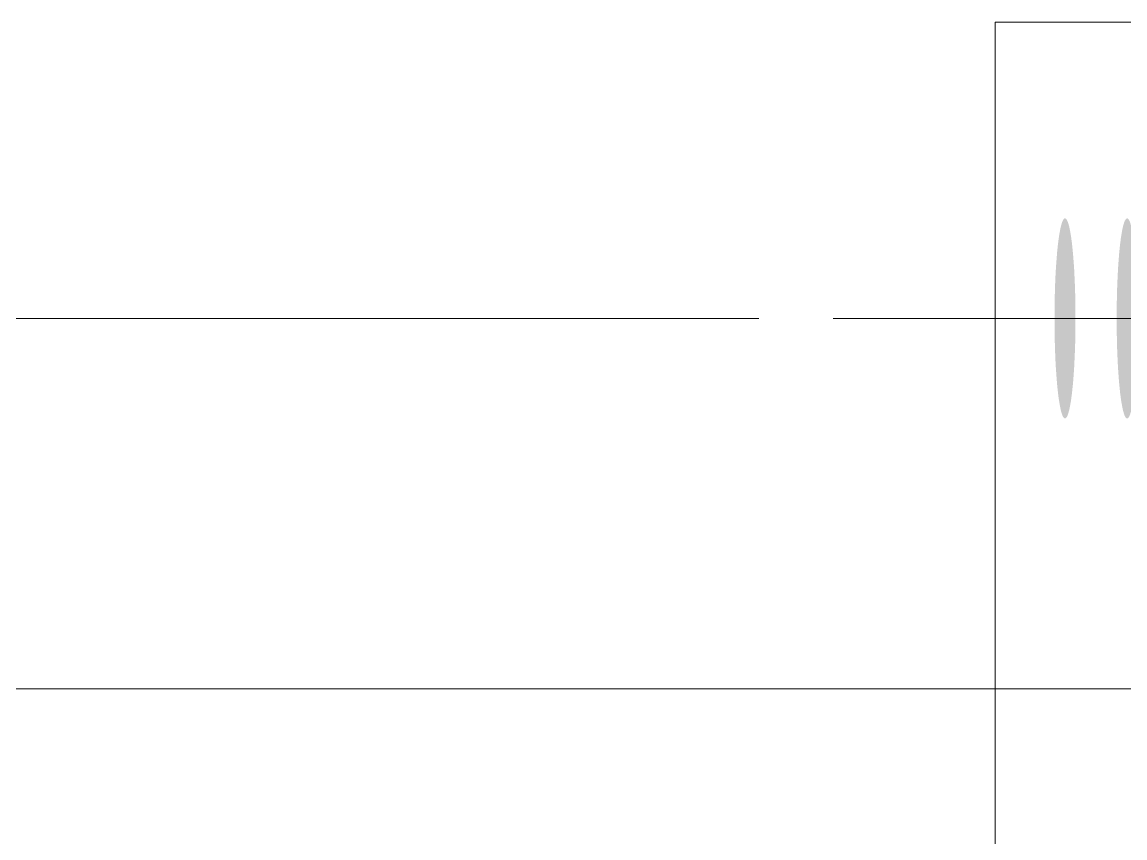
# Model space of a CAD drawing. Header units: millimetres. Extents: x 2 to 825, y 1 to 579.
# Drawn here: x 59.72 to 74.61, y 456.82 to 467.83 of the extents above; entities that cross this region are included whole.
import ezdxf

# ---------------------------------------------------------------- set-up
doc = ezdxf.new("R2010")
doc.units = ezdxf.units.MM
doc.linetypes.add('XKITLINE00', pattern=[0])
for name, color, linetype, lineweight in [('Bolt', 3, 'Continuous', 0), ('Dimensions', 7, 'Continuous', 0), ('Part', 2, 'Continuous', 0)]:
    doc.layers.add(name, color=color, linetype=linetype, lineweight=lineweight)

# ---------------------------------------------------------------- blocks, each defined once
blk = doc.blocks.new('*A65')
at = {"layer": 'Bolt'}
for points in [[(73.943, 463.795), (73.943, 463.762), (73.943, 463.729), (73.942, 463.696), (73.942, 463.663), (73.941, 463.63), (73.941, 463.598), (73.94, 463.565), (73.94, 463.533), (73.939, 463.5), (73.938, 463.468), (73.937, 463.437), (73.936, 463.405), (73.935, 463.374), (73.933, 463.343), (73.932, 463.312), (73.931, 463.281), (73.929, 463.251), (73.928, 463.221), (73.926, 463.192), (73.925, 463.163), (73.923, 463.134), (73.921, 463.106), (73.919, 463.078), (73.917, 463.051), (73.915, 463.024), (73.913, 462.998), (73.911, 462.972), (73.909, 462.947), (73.906, 462.922), (73.904, 462.898), (73.901, 462.874), (73.899, 462.851), (73.896, 462.828), (73.894, 462.806), (73.891, 462.785), (73.888, 462.764), (73.886, 462.744), (73.883, 462.725), (73.88, 462.706), (73.877, 462.688), (73.874, 462.671), (73.871, 462.654), (73.868, 462.638), (73.865, 462.623), (73.862, 462.608), (73.859, 462.594), (73.856, 462.581), (73.852, 462.569), (73.849, 462.557), (73.846, 462.547), (73.842, 462.537), (73.839, 462.527), (73.836, 462.519), (73.832, 462.511), (73.829, 462.504), (73.826, 462.498), (73.822, 462.493), (73.819, 462.489), (73.815, 462.485), (73.812, 462.482), (73.808, 462.48), (73.805, 462.479), (73.801, 462.478), (73.798, 462.479), (73.794, 462.48), (73.791, 462.482), (73.787, 462.485), (73.784, 462.489), (73.781, 462.493), (73.777, 462.498), (73.774, 462.504), (73.77, 462.511), (73.767, 462.519), (73.764, 462.527), (73.76, 462.537), (73.757, 462.547), (73.754, 462.557), (73.75, 462.569), (73.747, 462.581), (73.744, 462.594), (73.741, 462.608), (73.738, 462.623), (73.735, 462.638), (73.732, 462.654), (73.729, 462.671), (73.726, 462.688), (73.723, 462.706), (73.72, 462.725), (73.717, 462.744), (73.714, 462.764), (73.712, 462.785), (73.709, 462.806), (73.706, 462.828), (73.704, 462.851), (73.701, 462.874), (73.699, 462.898), (73.696, 462.922), (73.694, 462.947), (73.692, 462.972), (73.69, 462.998), (73.688, 463.024), (73.686, 463.051), (73.684, 463.078), (73.682, 463.106), (73.68, 463.134), (73.678, 463.163), (73.676, 463.192), (73.675, 463.221), (73.673, 463.251), (73.672, 463.281), (73.671, 463.312), (73.669, 463.343), (73.668, 463.374), (73.667, 463.405), (73.666, 463.437), (73.665, 463.468), (73.664, 463.5), (73.663, 463.533), (73.662, 463.565), (73.662, 463.598), (73.661, 463.63), (73.661, 463.663), (73.66, 463.696), (73.66, 463.729), (73.66, 463.762), (73.66, 463.795), (73.66, 463.828), (73.66, 463.862), (73.66, 463.895), (73.66, 463.928), (73.66, 463.961), (73.661, 463.994), (73.661, 464.027), (73.662, 464.059), (73.662, 464.092), (73.663, 464.124), (73.664, 464.156), (73.665, 464.188), (73.666, 464.22), (73.667, 464.252), (73.668, 464.283), (73.669, 464.314), (73.671, 464.345), (73.672, 464.376), (73.673, 464.406), (73.675, 464.435), (73.676, 464.465), (73.678, 464.494), (73.68, 464.522), (73.682, 464.551), (73.684, 464.578), (73.686, 464.606), (73.688, 464.633), (73.69, 464.659), (73.692, 464.685), (73.694, 464.71), (73.696, 464.735), (73.699, 464.759), (73.701, 464.783), (73.704, 464.806), (73.706, 464.829), (73.709, 464.851), (73.712, 464.872), (73.714, 464.893), (73.717, 464.913), (73.72, 464.932), (73.723, 464.951), (73.726, 464.969), (73.729, 464.986), (73.732, 465.003), (73.735, 465.019), (73.738, 465.034), (73.741, 465.049), (73.744, 465.063), (73.747, 465.076), (73.75, 465.088), (73.754, 465.1), (73.757, 465.11), (73.76, 465.12), (73.764, 465.13), (73.767, 465.138), (73.77, 465.146), (73.774, 465.152), (73.777, 465.159), (73.781, 465.164), (73.784, 465.168), (73.787, 465.172), (73.791, 465.175), (73.794, 465.177), (73.798, 465.178), (73.801, 465.178), (73.805, 465.178), (73.808, 465.177), (73.812, 465.175), (73.815, 465.172), (73.819, 465.168), (73.822, 465.164), (73.826, 465.159), (73.829, 465.152), (73.832, 465.146), (73.836, 465.138), (73.839, 465.13), (73.842, 465.12), (73.846, 465.11), (73.849, 465.1), (73.852, 465.088), (73.856, 465.076), (73.859, 465.063), (73.862, 465.049), (73.865, 465.034), (73.868, 465.019), (73.871, 465.003), (73.874, 464.986), (73.877, 464.969), (73.88, 464.951), (73.883, 464.932), (73.886, 464.913), (73.888, 464.893), (73.891, 464.872), (73.894, 464.851), (73.896, 464.829), (73.899, 464.806), (73.901, 464.783), (73.904, 464.759), (73.906, 464.735), (73.909, 464.71), (73.911, 464.685), (73.913, 464.659), (73.915, 464.633), (73.917, 464.606), (73.919, 464.578), (73.921, 464.551), (73.923, 464.522), (73.925, 464.494), (73.926, 464.465), (73.928, 464.435), (73.929, 464.406), (73.931, 464.376), (73.932, 464.345), (73.933, 464.314), (73.935, 464.283), (73.936, 464.252), (73.937, 464.22), (73.938, 464.188), (73.939, 464.156), (73.94, 464.124), (73.94, 464.092), (73.941, 464.059), (73.941, 464.027), (73.942, 463.994), (73.942, 463.961), (73.943, 463.928), (73.943, 463.895), (73.943, 463.862), (73.943, 463.828)], [(74.782, 463.795), (74.782, 463.762), (74.782, 463.729), (74.781, 463.696), (74.781, 463.663), (74.781, 463.63), (74.78, 463.598), (74.779, 463.565), (74.779, 463.533), (74.778, 463.5), (74.777, 463.468), (74.776, 463.437), (74.775, 463.405), (74.774, 463.374), (74.773, 463.343), (74.771, 463.312), (74.77, 463.281), (74.769, 463.251), (74.767, 463.221), (74.765, 463.192), (74.764, 463.163), (74.762, 463.134), (74.76, 463.106), (74.758, 463.078), (74.756, 463.051), (74.754, 463.024), (74.752, 462.998), (74.75, 462.972), (74.748, 462.947), (74.745, 462.922), (74.743, 462.898), (74.741, 462.874), (74.738, 462.851), (74.736, 462.828), (74.733, 462.806), (74.73, 462.785), (74.728, 462.764), (74.725, 462.744), (74.722, 462.725), (74.719, 462.706), (74.716, 462.688), (74.713, 462.671), (74.71, 462.654), (74.707, 462.638), (74.704, 462.623), (74.701, 462.608), (74.698, 462.594), (74.695, 462.581), (74.691, 462.569), (74.688, 462.557), (74.685, 462.547), (74.682, 462.537), (74.678, 462.527), (74.675, 462.519), (74.672, 462.511), (74.668, 462.504), (74.665, 462.498), (74.661, 462.493), (74.658, 462.489), (74.654, 462.485), (74.651, 462.482), (74.647, 462.48), (74.644, 462.479), (74.641, 462.478), (74.637, 462.479), (74.634, 462.48), (74.63, 462.482), (74.627, 462.485), (74.623, 462.489), (74.62, 462.493), (74.616, 462.498), (74.613, 462.504), (74.609, 462.511), (74.606, 462.519), (74.603, 462.527), (74.599, 462.537), (74.596, 462.547), (74.593, 462.557), (74.59, 462.569), (74.586, 462.581), (74.583, 462.594), (74.58, 462.608), (74.577, 462.623), (74.574, 462.638), (74.571, 462.654), (74.568, 462.671), (74.565, 462.688), (74.562, 462.706), (74.559, 462.725), (74.556, 462.744), (74.553, 462.764), (74.551, 462.785), (74.548, 462.806), (74.545, 462.828), (74.543, 462.851), (74.54, 462.874), (74.538, 462.898), (74.536, 462.922), (74.533, 462.947), (74.531, 462.972), (74.529, 462.998), (74.527, 463.024), (74.525, 463.051), (74.523, 463.078), (74.521, 463.106), (74.519, 463.134), (74.517, 463.163), (74.516, 463.192), (74.514, 463.221), (74.513, 463.251), (74.511, 463.281), (74.51, 463.312), (74.508, 463.343), (74.507, 463.374), (74.506, 463.405), (74.505, 463.437), (74.504, 463.468), (74.503, 463.5), (74.502, 463.533), (74.502, 463.565), (74.501, 463.598), (74.5, 463.63), (74.5, 463.663), (74.5, 463.696), (74.499, 463.729), (74.499, 463.762), (74.499, 463.795), (74.499, 463.828), (74.499, 463.862), (74.499, 463.895), (74.499, 463.928), (74.5, 463.961), (74.5, 463.994), (74.5, 464.027), (74.501, 464.059), (74.502, 464.092), (74.502, 464.124), (74.503, 464.156), (74.504, 464.188), (74.505, 464.22), (74.506, 464.252), (74.507, 464.283), (74.508, 464.314), (74.51, 464.345), (74.511, 464.376), (74.513, 464.406), (74.514, 464.435), (74.516, 464.465), (74.517, 464.494), (74.519, 464.522), (74.521, 464.551), (74.523, 464.578), (74.525, 464.606), (74.527, 464.633), (74.529, 464.659), (74.531, 464.685), (74.533, 464.71), (74.536, 464.735), (74.538, 464.759), (74.54, 464.783), (74.543, 464.806), (74.545, 464.829), (74.548, 464.851), (74.551, 464.872), (74.553, 464.893), (74.556, 464.913), (74.559, 464.932), (74.562, 464.951), (74.565, 464.969), (74.568, 464.986), (74.571, 465.003), (74.574, 465.019), (74.577, 465.034), (74.58, 465.049), (74.583, 465.063), (74.586, 465.076), (74.59, 465.088), (74.593, 465.1), (74.596, 465.11), (74.599, 465.12), (74.603, 465.13), (74.606, 465.138), (74.609, 465.146), (74.613, 465.152), (74.616, 465.159), (74.62, 465.164), (74.623, 465.168), (74.627, 465.172), (74.63, 465.175), (74.634, 465.177), (74.637, 465.178), (74.641, 465.178), (74.644, 465.178), (74.647, 465.177), (74.651, 465.175), (74.654, 465.172), (74.658, 465.168), (74.661, 465.164), (74.665, 465.159), (74.668, 465.152), (74.672, 465.146), (74.675, 465.138), (74.678, 465.13), (74.682, 465.12), (74.685, 465.11), (74.688, 465.1), (74.691, 465.088), (74.695, 465.076), (74.698, 465.063), (74.701, 465.049), (74.704, 465.034), (74.707, 465.019), (74.71, 465.003), (74.713, 464.986), (74.716, 464.969), (74.719, 464.951), (74.722, 464.932), (74.725, 464.913), (74.728, 464.893), (74.73, 464.872), (74.733, 464.851), (74.736, 464.829), (74.738, 464.806), (74.741, 464.783), (74.743, 464.759), (74.745, 464.735), (74.748, 464.71), (74.75, 464.685), (74.752, 464.659), (74.754, 464.633), (74.756, 464.606), (74.758, 464.578), (74.76, 464.551), (74.762, 464.522), (74.764, 464.494), (74.765, 464.465), (74.767, 464.435), (74.769, 464.406), (74.77, 464.376), (74.771, 464.345), (74.773, 464.314), (74.774, 464.283), (74.775, 464.252), (74.776, 464.22), (74.777, 464.188), (74.778, 464.156), (74.779, 464.124), (74.779, 464.092), (74.78, 464.059), (74.781, 464.027), (74.781, 463.994), (74.781, 463.961), (74.782, 463.928), (74.782, 463.895), (74.782, 463.862), (74.782, 463.828)]]:
    blk.add_hatch(color=3, dxfattribs=at).paths.add_polyline_path(points, flags=17)
at = {"layer": 'Bolt', "color": 3, "linetype": 'XKITLINE00', "lineweight": 0}
for p, q in [((70.669, 463.828), (77.63, 463.828)), ((71.508, 463.828), (78.469, 463.828)), ((72.347, 463.828), (79.308, 463.828))]:
    blk.add_line(p, q, dxfattribs=at)
blk = doc.blocks.new('*A89')
at = {"layer": 'Part', "color": 2, "linetype": 'XKITLINE00', "lineweight": 0}
for p, q in [((72.857, 467.828), (82.399, 467.828)), ((72.857, 449.828), (72.857, 467.828))]:
    blk.add_line(p, q, dxfattribs=at)
blk = doc.blocks.new('*A205')
at = {"layer": 'Dimensions', "color": 7, "linetype": 'XKITLINE00', "lineweight": 0}
blk.add_line((77.602, 458.828), (39.752, 458.828), dxfattribs=at)
blk = doc.blocks.new('*A206')
at = {"layer": 'Dimensions', "color": 7, "linetype": 'XKITLINE00', "lineweight": 0}
for p, q in [((69.669, 463.828), (40.202, 463.828)), ((77.602, 458.828), (40.202, 458.828))]:
    blk.add_line(p, q, dxfattribs=at)

msp = doc.modelspace()

# ---------------------------------------------------------------- block references
at = {"lineweight": 0}
for name in ['*A89', '*A65', '*A206', '*A205']:
    msp.add_blockref(name, (0, 0), dxfattribs=at)

doc.saveas('drawing.dxf')
